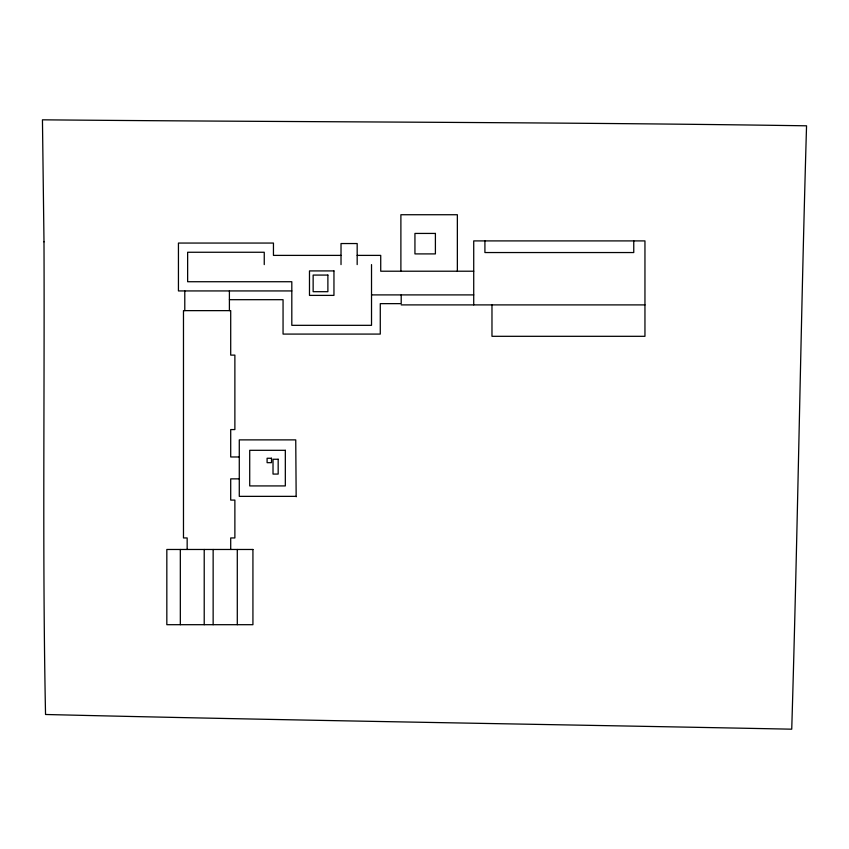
<?xml version="1.0" encoding="UTF-8"?>
<svg xmlns="http://www.w3.org/2000/svg" width="849" height="849" viewBox="0 0 849 849"><rect width="100%" height="100%" fill="white"/><g stroke="black" fill="none" stroke-linecap="round" stroke-linejoin="round"><path stroke-width="1.27" d="M400.887 271.213L400.887 214.733L457.356 214.733L457.356 271.213M341.022 255.39L273.452 255.39L273.452 243.058L178.439 243.058L178.439 290.931L291.812 290.931M357.174 255.39L380.723 255.39L380.723 271.213L473.721 271.213M371.522 294.9L473.721 294.9M229.4 299.686L283.057 299.686L283.057 334.082L380.278 334.082L380.278 303.645L401.206 303.645L401.206 294.9M401.206 304.897L644.953 304.897M239.28 456.974L230.705 456.974L230.705 429.573L234.876 429.573L234.876 355.115L230.705 355.115L230.705 310.638L183.48 310.638L183.48 537.948L187.162 537.948L187.162 549.473M239.28 478.857L230.705 478.857L230.705 500.093L234.876 500.093L234.876 537.948L230.705 537.948L230.705 549.473M295.749 496.357L239.28 496.357L239.28 439.878L295.749 439.878L296.163 496.761M633.757 240.904L633.757 252.546L484.917 252.546L484.917 240.904M491.974 304.897L491.974 336.31L644.953 336.31L644.953 240.904L473.721 240.904L473.721 304.897M371.522 264.601L371.522 325.326L291.812 325.326L291.812 281.73L187.64 281.73L187.64 252.259L264.251 252.259L264.251 264.601M357.174 264.601L357.174 243.546L341.022 243.546L341.022 264.601M237.296 549.473L237.296 624.694M229.4 290.931L229.4 310.638M213.141 549.473L213.141 624.694M204.216 549.473L204.216 624.694M184.785 290.931L184.785 310.638M180.328 549.473L180.328 624.694M43.989 241.848C44.647 399.401 42.365 556.944 45.538 714.487C294.253 720.514 543.01 724.197 791.735 729.185C797.795 528.099 800.639 326.918 806.55 125.811C551.85 121.959 297.15 122.15 42.45 119.815L43.989 241.848M435.399 233.433L414.938 233.433L414.938 253.904L435.399 253.904L435.399 233.433M333.954 270.916L309.482 270.916L309.482 295.388L333.954 295.388L333.954 270.916M327.884 275.076L313.143 275.076L313.143 291.695L327.884 291.695L327.884 275.076M285.328 450.31L249.712 450.31L249.712 485.925L285.328 485.925L285.328 450.31M271.51 458.258L267.095 458.258L267.095 462.673L271.51 462.673L271.51 458.258M278.175 459.256L273.017 459.256L273.017 474.071L278.175 474.071L278.175 459.256M252.928 549.473L166.828 549.473L166.828 624.694L252.928 624.694L252.928 549.473"/></g></svg>
